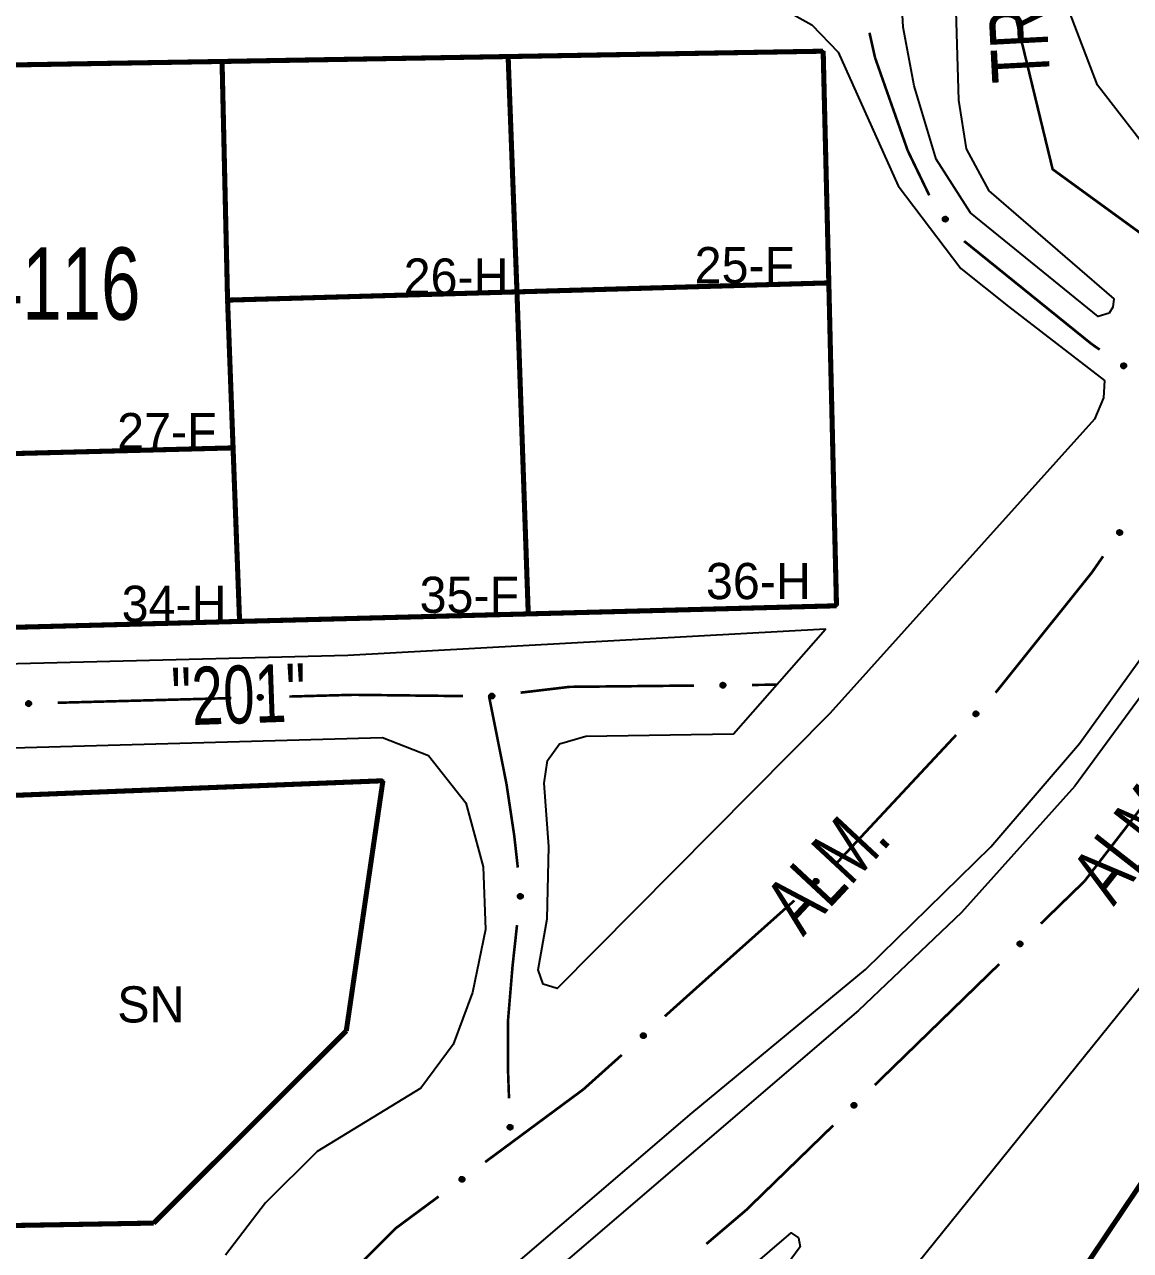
# Model space of a CAD drawing. Extents: x 202481 to 204056, y 4838981 to 4840330.
# Drawn here: x 203575.8 to 203652.2, y 4839668.9 to 4839753.6 of the extents above; entities that cross this region are included whole.
import ezdxf
from ezdxf.enums import TextEntityAlignment as Align

# ---------------------------------------------------------------- set-up
doc = ezdxf.new("R2010")
doc.units = 0
doc.header["$LTSCALE"] = 1.5
doc.header["$MEASUREMENT"] = 0
for name, color, linetype in [('CD_MALHA_LOTES', 7, 'CONTINUOUS'), ('CD_TXT_QUADRA', 7, 'CONTINUOUS'), ('RU-QUADRA', 210, 'CONTINUOUS'), ('SV-EIXO-RUA-PAV', 20, 'CONTINUOUS'), ('SV-RUA-PAVIM', 7, 'CONTINUOUS'), ('SV-TXT-RUA-PAV', 7, 'CONTINUOUS'), ('Th_NmrPort', 1, 'CONTINUOUS')]:
    doc.layers.add(name, color=color, linetype=linetype)
doc.styles.add('ARIAL', font='ARIAL.SHX')

msp = doc.modelspace()

# ---------------------------------------------------------------- linework, layer by layer
at = {"layer": 'CD_MALHA_LOTES', "linetype": 'Continuous', "const_width": 0.35, "flags": 128}
for points in [[(203589.45, 4839751.02), (203609.21, 4839751.36)], [(203609.21, 4839751.36), (203630.97, 4839751.73)], [(203609.82, 4839735.1), (203609.21, 4839751.36)], [(203630.97, 4839751.73), (203631.36, 4839735.72)], [(203569, 4839750.68), (203589.45, 4839751.02)], [(203589.83, 4839734.53), (203589.45, 4839751.02)], [(203609.82, 4839735.1), (203631.36, 4839735.72)], [(203631.36, 4839735.72), (203631.89, 4839713.41)], [(203589.83, 4839734.53), (203609.82, 4839735.1)], [(203590.21, 4839724.32), (203589.83, 4839734.53)], [(203610.6, 4839712.85), (203609.82, 4839735.1)], [(203570.17, 4839723.8), (203590.21, 4839724.32)], [(203590.66, 4839712.33), (203590.21, 4839724.32)], [(203631.89, 4839713.41), (203610.6, 4839712.85)], [(203590.66, 4839712.33), (203570.39, 4839711.8)], [(203610.6, 4839712.85), (203590.66, 4839712.33)], [(203567.97, 4839700.03), (203600.56, 4839701.32)], [(203600.56, 4839701.32), (203598.03, 4839684.04)], [(203598.03, 4839684.04), (203584.73, 4839670.76)], [(203584.73, 4839670.76), (203568.53, 4839670.48)]]:
    msp.add_lwpolyline(points, dxfattribs=at)
at = {"layer": 'CD_MALHA_LOTES', "linetype": 'Continuous'}
msp.add_lwpolyline([(203623.06, 4839629.02, 0.35, 0.35, 0), (203663.99, 4839689.98, 0.35, 0.35, 0)], format="xyseb", dxfattribs=at)
at = {"layer": 'RU-QUADRA', "linetype": 'Continuous', "const_width": 0.18, "flags": 128}
for points in [[(203510.76, 4839710.24), (203509.87, 4839732.22), (203509.21, 4839748.5), (203529.64, 4839749.31), (203549.58, 4839750.1), (203569, 4839750.68), (203589.45, 4839751.02), (203609.21, 4839751.36), (203630.97, 4839751.73), (203631.36, 4839735.72), (203631.89, 4839713.41), (203610.6, 4839712.85), (203590.66, 4839712.33), (203570.39, 4839711.8), (203550.45, 4839711.28), (203530.86, 4839710.77)], [(203584.73, 4839670.76), (203568.53, 4839670.48), (203548.54, 4839670.13), (203530.54, 4839669.81), (203510.59, 4839669.47), (203510.27, 4839683.75), (203510.01, 4839697.74), (203530, 4839698.53), (203547.98, 4839699.24), (203567.97, 4839700.03), (203600.56, 4839701.32), (203598.03, 4839684.04)]]:
    msp.add_lwpolyline(points, close=True, dxfattribs=at)
msp.add_lwpolyline([(203610.12, 4839585.96), (203610.58, 4839609.24), (203612.27, 4839618.77), (203615.46, 4839617.71), (203623.06, 4839629.02), (203679.03, 4839712.6), (203768.18, 4839714.29), (203779.46, 4839714.38), (203781.98, 4839713.31), (203784.85, 4839709.49), (203785.52, 4839707.55), (203785.51, 4839705.71), (203779.97, 4839693.89), (203770.04, 4839674.78), (203758.58, 4839652.65), (203751.71, 4839639.37), (203748.93, 4839634.01), (203742.54, 4839622.33), (203737.15, 4839612.47), (203731.71, 4839602.51), (203718.04, 4839577.52)], dxfattribs=at)
at = {"layer": 'SV-EIXO-RUA-PAV', "linetype": 'Continuous', "const_width": 0.18, "flags": 128}
msp.add_lwpolyline([(203663.77, 4839897.46), (203651.67, 4839893.16), (203647.26, 4839884.77), (203640.2, 4839875.07), (203641.52, 4839815.5), (203643.29, 4839758.14), (203646.82, 4839743.57), (203661.38, 4839732.98), (203673.73, 4839726.37)], dxfattribs=at)
at = {"layer": 'SV-EIXO-RUA-PAV', "const_width": 0.18}
for points in [[(203634.168632, 4839753.004957), (203634.385707, 4839752.028802)], [(203634.385707, 4839752.028802), (203634.55, 4839751.29)], [(203634.55, 4839751.29), (203636.620178, 4839745.400068)], [(203636.620178, 4839745.400068), (203636.81, 4839744.86)], [(203636.81, 4839744.86), (203638.297647, 4839741.772126)], [(203640.705248, 4839738.610321), (203649.261351, 4839731.697066)], [(203649.261351, 4839731.697066), (203649.53, 4839731.48)], [(203649.53, 4839731.48), (203650.07151, 4839731.112182)], [(203650.304032, 4839716.829321), (203649.735261, 4839716.006825)], [(203649.735261, 4839716.006825), (203649.53, 4839715.71)], [(203649.53, 4839715.71), (203643.505168, 4839708.185775)], [(203643.505168, 4839708.185775), (203642.9, 4839707.43)], [(203598.085829, 4839707.24777), (203598.54, 4839707.26)], [(203598.54, 4839707.26), (203606.085142, 4839707.171227)], [(203610.069768, 4839707.408285), (203613.048927, 4839707.761292)], [(203613.048927, 4839707.761292), (203613.46, 4839707.81)], [(203613.46, 4839707.81), (203622.045579, 4839707.900064)], [(203626.045359, 4839707.942023), (203627.045304, 4839707.952512)], [(203627.045304, 4839707.952512), (203627.76, 4839707.96)], [(203642.9, 4839707.43), (203642.878321, 4839707.406745)], [(203578.09308, 4839706.709254), (203590.08873, 4839707.032364)], [(203594.087279, 4839707.140067), (203598.085829, 4839707.24777)], [(203607.89, 4839707.15), (203609.064814, 4839701.26614)], [(203640.150747, 4839704.480939), (203632.649919, 4839696.434972)], [(203609.064814, 4839701.26614), (203609.09, 4839701.14)], [(203609.09, 4839701.14), (203609.51594, 4839698.300397)], [(203649.02, 4839694.38), (203653.784568, 4839700.548293)], [(203609.51594, 4839698.300397), (203609.63, 4839697.54)], [(203609.63, 4839697.54), (203609.877619, 4839695.322688)], [(203632.649919, 4839696.434972), (203632.03, 4839695.77)], [(203632.03, 4839695.77), (203631.962204, 4839695.709468)], [(203646.004399, 4839691.448237), (203648.872413, 4839694.236516)], [(203648.872413, 4839694.236516), (203649.02, 4839694.38)], [(203628.978454, 4839693.045405), (203622.265015, 4839687.051263)], [(203609.823629, 4839691.346826), (203609.606237, 4839689.358676)], [(203609.606237, 4839689.358676), (203609.52, 4839688.57)], [(203634.532344, 4839680.295123), (203643.136385, 4839688.659959)], [(203609.52, 4839688.57), (203609.25232, 4839685.374569)], [(203622.23, 4839687.02), (203620.032495, 4839685.047304)], [(203622.265015, 4839687.051263), (203622.23, 4839687.02)], [(203609.25232, 4839685.374569), (203609.2, 4839684.75)], [(203609.2, 4839684.75), (203609.2, 4839681.376757)], [(203617.055914, 4839682.375232), (203614.823478, 4839680.371178)], [(203609.2, 4839681.376757), (203609.2, 4839681.36)], [(203609.2, 4839681.36), (203609.270228, 4839679.378)], [(203614.823478, 4839680.371178), (203614.41, 4839680)], [(203614.41, 4839680), (203607.623271, 4839674.975311)], [(203625.64, 4839671.65), (203631.66433, 4839677.506845)], [(203604.408472, 4839672.595171), (203601.997373, 4839670.810066)], [(203622.90076, 4839669.3173), (203625.184788, 4839671.262348)], [(203625.184788, 4839671.262348), (203625.64, 4839671.65)], [(203601.43, 4839670.39), (203595.565222, 4839664.525222)], [(203601.997373, 4839670.810066), (203601.43, 4839670.39)]]:
    msp.add_lwpolyline(points, dxfattribs=at)
at = {"layer": 'SV-EIXO-RUA-PAV'}
for points in [[(203639.3941, 4839740.301257), (203639.442842, 4839740.297221), (203639.483907, 4839740.283785), (203639.514933, 4839740.262721), (203639.537496, 4839740.236958), (203639.55761, 4839740.208002), (203639.571448, 4839740.174334), (203639.57853, 4839740.133563), (203639.574825, 4839740.084641), (203639.558296, 4839740.043477), (203639.539272, 4839740.011955), (203639.513763, 4839739.986881), (203639.485306, 4839739.967813), (203639.449858, 4839739.954595), (203639.408472, 4839739.947821), (203639.359368, 4839739.952738), (203639.319199, 4839739.966186), (203639.289724, 4839739.987348), (203639.264679, 4839740.013153), (203639.244498, 4839740.042961), (203639.231105, 4839740.076089), (203639.22436, 4839740.117771), (203639.229855, 4839740.166172), (203639.24281, 4839740.206389), (203639.263553, 4839740.236153), (203639.289513, 4839740.260238), (203639.318311, 4839740.280766), (203639.351576, 4839740.296086), (203639.3941, 4839740.301257)], [(203651.66894, 4839730.160208), (203651.716846, 4839730.170064), (203651.760033, 4839730.168739), (203651.795735, 4839730.157266), (203651.824641, 4839730.138901), (203651.852097, 4839730.116783), (203651.874858, 4839730.088375), (203651.893136, 4839730.05125), (203651.90336, 4839730.003264), (203651.899095, 4839729.959112), (203651.88972, 4839729.923508), (203651.872306, 4839729.892265), (203651.850372, 4839729.865953), (203651.820082, 4839729.843285), (203651.782278, 4839729.825129), (203651.733778, 4839729.816017), (203651.691447, 4839729.817606), (203651.657205, 4839729.82961), (203651.625906, 4839729.847316), (203651.598146, 4839729.870233), (203651.575964, 4839729.898247), (203651.557753, 4839729.936342), (203651.549393, 4839729.984332), (203651.550496, 4839730.02657), (203651.562016, 4839730.060971), (203651.580141, 4839730.091393), (203651.601991, 4839730.1192), (203651.629594, 4839730.143269), (203651.66894, 4839730.160208)], [(203651.613837, 4839718.529878), (203651.623293, 4839718.481893), (203651.621607, 4839718.438718), (203651.609836, 4839718.403112), (203651.591231, 4839718.374361), (203651.568883, 4839718.347091), (203651.540287, 4839718.324568), (203651.503011, 4839718.3066), (203651.454941, 4839718.296777), (203651.410826, 4839718.301411), (203651.375302, 4839718.311083), (203651.344204, 4839718.328758), (203651.318077, 4839718.350911), (203651.295663, 4839718.381389), (203651.277824, 4839718.419343), (203651.269116, 4839718.467917), (203651.271059, 4839718.510234), (203651.283348, 4839718.544374), (203651.301315, 4839718.575524), (203651.324463, 4839718.603091), (203651.352662, 4839718.625039), (203651.390908, 4839718.642932), (203651.438965, 4839718.650891), (203651.481192, 4839718.649435), (203651.515496, 4839718.637628), (203651.545766, 4839718.619249), (203651.57339, 4839718.597168), (203651.597227, 4839718.569364), (203651.613837, 4839718.529878)], [(203607.928027, 4839707.265357), (203607.957754, 4839707.304194), (203607.991244, 4839707.331495), (203608.02573, 4839707.346225), (203608.059599, 4839707.351295), (203608.094833, 4839707.35258), (203608.130641, 4839707.346038), (203608.168776, 4839707.329974), (203608.207945, 4839707.300428), (203608.233657, 4839707.264282), (203608.249907, 4839707.231245), (203608.257228, 4839707.196233), (203608.257903, 4839707.161984), (203608.249877, 4839707.125013), (203608.23322, 4839707.086526), (203608.202557, 4839707.047859), (203608.169541, 4839707.02132), (203608.13581, 4839707.007948), (203608.100565, 4839707.000811), (203608.064578, 4839706.99993), (203608.029465, 4839707.006555), (203607.990744, 4839707.023395), (203607.952981, 4839707.054166), (203607.926135, 4839707.086793), (203607.912293, 4839707.120328), (203607.906048, 4839707.155185), (203607.90433, 4839707.190508), (203607.909407, 4839707.226778), (203607.928027, 4839707.265357)], [(203623.900642, 4839708.029611), (203623.934362, 4839708.065036), (203623.970587, 4839708.088588), (203624.006454, 4839708.099535), (203624.040671, 4839708.100944), (203624.075839, 4839708.098442), (203624.11074, 4839708.088098), (203624.146932, 4839708.068036), (203624.182706, 4839708.03446), (203624.204393, 4839707.995765), (203624.217007, 4839707.961176), (203624.220531, 4839707.925581), (203624.217528, 4839707.891457), (203624.205584, 4839707.85556), (203624.184896, 4839707.819081), (203624.150263, 4839707.783926), (203624.11459, 4839707.76108), (203624.07962, 4839707.751403), (203624.043813, 4839707.748087), (203624.007939, 4839707.751071), (203623.973739, 4839707.761423), (203623.937048, 4839707.782319), (203623.902802, 4839707.816962), (203623.879611, 4839707.85228), (203623.869445, 4839707.887106), (203623.866974, 4839707.922432), (203623.869054, 4839707.957735), (203623.877992, 4839707.993251), (203623.900642, 4839708.029611)], [(203575.947213, 4839706.761575), (203575.980346, 4839706.79755), (203576.016179, 4839706.821693), (203576.051862, 4839706.833228), (203576.086051, 4839706.8352), (203576.121256, 4839706.833277), (203576.156321, 4839706.823508), (203576.192839, 4839706.804044), (203576.22916, 4839706.77106), (203576.25148, 4839706.732727), (203576.264661, 4839706.698349), (203576.268769, 4839706.662817), (203576.266328, 4839706.628649), (203576.254976, 4839706.59256), (203576.23489, 4839706.555746), (203576.200839, 4839706.520026), (203576.165547, 4839706.496597), (203576.13074, 4839706.486347), (203576.094993, 4839706.482443), (203576.059075, 4839706.484836), (203576.024709, 4839706.494625), (203575.987679, 4839706.514915), (203575.952869, 4839706.54899), (203575.9291, 4839706.583923), (203575.918363, 4839706.618576), (203575.915312, 4839706.653857), (203575.916811, 4839706.68919), (203575.925164, 4839706.724848), (203575.947213, 4839706.761575)], [(203591.941412, 4839707.192387), (203591.974545, 4839707.228363), (203592.010378, 4839707.252506), (203592.046061, 4839707.264041), (203592.08025, 4839707.266013), (203592.115455, 4839707.26409), (203592.15052, 4839707.25432), (203592.187038, 4839707.234857), (203592.223359, 4839707.201873), (203592.245679, 4839707.16354), (203592.25886, 4839707.129162), (203592.262968, 4839707.09363), (203592.260527, 4839707.059462), (203592.249175, 4839707.023373), (203592.229088, 4839706.986559), (203592.195038, 4839706.950839), (203592.159746, 4839706.92741), (203592.124939, 4839706.917159), (203592.089192, 4839706.913255), (203592.053274, 4839706.915649), (203592.018908, 4839706.925437), (203591.981878, 4839706.945728), (203591.947068, 4839706.979803), (203591.923299, 4839707.014735), (203591.912562, 4839707.049389), (203591.909511, 4839707.084669), (203591.91101, 4839707.120003), (203591.919363, 4839707.15566), (203591.941412, 4839707.192387)], [(203641.693027, 4839705.973874), (203641.695433, 4839705.925025), (203641.687512, 4839705.882549), (203641.670709, 4839705.849024), (203641.648136, 4839705.823271), (203641.622075, 4839705.799524), (203641.590518, 4839705.78138), (203641.551033, 4839705.769001), (203641.502047, 4839705.766243), (203641.459068, 4839705.777217), (203641.425319, 4839705.791932), (203641.39711, 4839705.813924), (203641.374466, 4839705.839627), (203641.356703, 4839705.87303), (203641.344548, 4839705.913167), (203641.342967, 4839705.962491), (203641.351018, 4839706.004079), (203641.368122, 4839706.03608), (203641.390411, 4839706.0643), (203641.417307, 4839706.088224), (203641.448387, 4839706.105856), (203641.488821, 4839706.118021), (203641.537524, 4839706.118937), (203641.579095, 4839706.11138), (203641.611328, 4839706.09473), (203641.638616, 4839706.072161), (203641.662751, 4839706.046312), (203641.682311, 4839706.015349), (203641.693027, 4839705.973874)], [(203630.650821, 4839694.391017), (203630.648749, 4839694.342152), (203630.636976, 4839694.300579), (203630.617177, 4839694.268732), (203630.592343, 4839694.245151), (203630.56422, 4839694.223888), (203630.531135, 4839694.208706), (203630.490683, 4839694.19999), (203630.441651, 4839694.201724), (203630.399856, 4839694.216583), (203630.367594, 4839694.234323), (203630.341514, 4839694.258803), (203630.321316, 4839694.28647), (203630.306683, 4839694.321357), (203630.29825, 4839694.362438), (203630.301187, 4839694.4117), (203630.313008, 4839694.452378), (203630.332968, 4839694.48268), (203630.357744, 4839694.508743), (203630.386716, 4839694.530106), (203630.419278, 4839694.544822), (203630.460655, 4839694.553238), (203630.509238, 4839694.549695), (203630.549944, 4839694.538368), (203630.580518, 4839694.518839), (203630.605628, 4839694.493869), (203630.627298, 4839694.46592), (203630.643944, 4839694.433298), (203630.650821, 4839694.391017)], [(203610.166067, 4839693.46584), (203610.197224, 4839693.42814), (203610.216292, 4839693.389368), (203610.222889, 4839693.352452), (203610.220212, 4839693.318311), (203610.213539, 4839693.283691), (203610.199111, 4839693.250271), (203610.174882, 4839693.216726), (203610.137283, 4839693.185206), (203610.09628, 4839693.168283), (203610.060434, 4839693.159879), (203610.024673, 4839693.160621), (203609.99115, 4839693.167666), (203609.956931, 4839693.183801), (203609.923177, 4839693.208688), (203609.892397, 4839693.247262), (203609.873963, 4839693.285402), (203609.868521, 4839693.321276), (203609.869494, 4839693.357223), (203609.876729, 4839693.392485), (203609.891081, 4839693.425209), (203609.916199, 4839693.45915), (203609.954675, 4839693.489025), (203609.992504, 4839693.507845), (203610.028293, 4839693.51379), (203610.063662, 4839693.512035), (203610.098466, 4839693.505765), (203610.132664, 4839693.49266), (203610.166067, 4839693.46584)], [(203644.390639, 4839690.032871), (203644.390635, 4839690.081779), (203644.400633, 4839690.123814), (203644.419063, 4839690.156474), (203644.442874, 4839690.181087), (203644.47007, 4839690.203524), (203644.50248, 4839690.220096), (203644.542526, 4839690.230521), (203644.591588, 4839690.230869), (203644.633976, 4839690.217797), (203644.666961, 4839690.201442), (203644.694057, 4839690.178091), (203644.71541, 4839690.151306), (203644.731511, 4839690.117071), (203644.74168, 4839690.076385), (203644.740836, 4839690.027043), (203644.730751, 4839689.9859), (203644.712096, 4839689.954779), (203644.688448, 4839689.927688), (203644.660408, 4839689.905114), (203644.6285, 4839689.88903), (203644.587517, 4839689.878866), (203644.538827, 4839689.880344), (203644.497678, 4839689.889934), (203644.466302, 4839689.908147), (203644.440155, 4839689.93203), (203644.417319, 4839689.959033), (203644.399304, 4839689.990919), (203644.390639, 4839690.032871)], [(203618.724659, 4839683.725333), (203618.722719, 4839683.676463), (203618.711058, 4839683.634859), (203618.691344, 4839683.602958), (203618.666574, 4839683.57931), (203618.638507, 4839683.557972), (203618.605464, 4839683.542701), (203618.565035, 4839683.533876), (203618.515998, 4839683.535479), (203618.474164, 4839683.550225), (203618.441854, 4839683.567879), (203618.415709, 4839683.592289), (203618.395437, 4839683.619901), (203618.380709, 4839683.654749), (203618.372166, 4839683.695807), (203618.374971, 4839683.745076), (203618.386683, 4839683.785786), (203618.406561, 4839683.816141), (203618.431267, 4839683.842271), (203618.460182, 4839683.863712), (203618.492704, 4839683.878515), (203618.534058, 4839683.887042), (203618.582651, 4839683.88363), (203618.623387, 4839683.872412), (203618.654013, 4839683.852966), (203618.67919, 4839683.828063), (203618.700935, 4839683.800173), (203618.717668, 4839683.767596), (203618.724659, 4839683.725333)], [(203632.918584, 4839678.879757), (203632.91858, 4839678.928665), (203632.928578, 4839678.9707), (203632.947008, 4839679.00336), (203632.970819, 4839679.027973), (203632.998015, 4839679.05041), (203633.030425, 4839679.066982), (203633.070471, 4839679.077407), (203633.119533, 4839679.077755), (203633.161921, 4839679.064683), (203633.194906, 4839679.048328), (203633.222002, 4839679.024977), (203633.243356, 4839678.998192), (203633.259456, 4839678.963957), (203633.269625, 4839678.923271), (203633.268781, 4839678.873929), (203633.258696, 4839678.832786), (203633.240041, 4839678.801665), (203633.216393, 4839678.774574), (203633.188353, 4839678.752), (203633.156445, 4839678.735916), (203633.115462, 4839678.725752), (203633.066773, 4839678.72723), (203633.025623, 4839678.736819), (203632.994247, 4839678.755033), (203632.9681, 4839678.778915), (203632.945264, 4839678.805919), (203632.927249, 4839678.837805), (203632.918584, 4839678.879757)], [(203609.445974, 4839677.526743), (203609.482229, 4839677.493916), (203609.506676, 4839677.45829), (203609.518513, 4839677.422707), (203609.520775, 4839677.388535), (203609.519151, 4839677.353316), (203609.509679, 4839677.318168), (203609.490526, 4839677.281487), (203609.457852, 4839677.244887), (203609.41971, 4839677.222242), (203609.385445, 4839677.20877), (203609.349949, 4839677.204361), (203609.315762, 4839677.206511), (203609.279578, 4839677.217557), (203609.242594, 4839677.23733), (203609.206587, 4839677.271076), (203609.182859, 4839677.306168), (203609.172313, 4839677.340886), (203609.168106, 4839677.3766), (203609.170195, 4839677.412536), (203609.179691, 4839677.446984), (203609.199666, 4839677.484185), (203609.233445, 4839677.519283), (203609.268174, 4839677.543348), (203609.302735, 4839677.554378), (203609.337989, 4839677.557729), (203609.373333, 4839677.55653), (203609.409061, 4839677.54848), (203609.445974, 4839677.526743)], [(203606.19685, 4839673.782264), (203606.190319, 4839673.733794), (203606.174795, 4839673.693471), (203606.152168, 4839673.663566), (203606.125282, 4839673.642355), (203606.095332, 4839673.623752), (203606.060999, 4839673.611658), (203606.019919, 4839673.606676), (203605.97125, 4839673.612886), (203605.930989, 4839673.631503), (203605.900484, 4839673.652119), (203605.876751, 4839673.67888), (203605.859167, 4839673.708278), (203605.847784, 4839673.744357), (203605.843142, 4839673.786036), (203605.85057, 4839673.834823), (203605.866061, 4839673.87425), (203605.888707, 4839673.9026), (203605.915762, 4839673.926289), (203605.946566, 4839673.944915), (203605.980337, 4839673.956592), (203606.02231, 4839673.96119), (203606.070366, 4839673.953221), (203606.109865, 4839673.93822), (203606.138526, 4839673.915978), (203606.161249, 4839673.888817), (203606.180272, 4839673.859004), (203606.193866, 4839673.824997), (203606.19685, 4839673.782264)]]:
    msp.add_lwpolyline(points, close=True, dxfattribs=at)
for points in [[(203639.22436, 4839740.117771), (203639.408472, 4839739.947821)], [(203639.229855, 4839740.166172), (203639.449858, 4839739.954595)], [(203639.230729, 4839740.139979), (203639.426835, 4839739.953233)], [(203639.231105, 4839740.076089), (203639.359368, 4839739.952738)], [(203639.233069, 4839740.09419), (203639.378631, 4839739.955974)], [(203639.236938, 4839740.183968), (203639.463767, 4839739.964189)], [(203639.24105, 4839740.056578), (203639.334828, 4839739.964105)], [(203639.24281, 4839740.206389), (203639.485306, 4839739.967813)], [(203639.244498, 4839740.042961), (203639.319199, 4839739.966186)], [(203639.254793, 4839740.218103), (203639.49723, 4839739.979358)], [(203639.263553, 4839740.236153), (203639.513763, 4839739.986881)], [(203639.277851, 4839740.245916), (203639.523383, 4839739.999116)], [(203639.289513, 4839740.260238), (203639.539272, 4839740.011955)], [(203639.307165, 4839740.268274), (203639.547, 4839740.03269)], [(203639.318311, 4839740.280766), (203639.558296, 4839740.043477)], [(203639.33784, 4839740.284684), (203639.563988, 4839740.067878)], [(203639.351576, 4839740.296086), (203639.574825, 4839740.084641)], [(203639.371984, 4839740.296879), (203639.572985, 4839740.110628)], [(203639.3941, 4839740.301257), (203639.57853, 4839740.133563)], [(203639.42056, 4839740.297979), (203639.569964, 4839740.159391)], [(203639.442842, 4839740.297221), (203639.571448, 4839740.174334)], [(203639.466284, 4839740.289663), (203639.558142, 4839740.197376)], [(203639.483907, 4839740.283785), (203639.55761, 4839740.208002)], [(203651.549393, 4839729.984332), (203651.820082, 4839729.843285)], [(203651.550496, 4839730.02657), (203651.850372, 4839729.865953)], [(203651.551177, 4839730.003402), (203651.830725, 4839729.856409)], [(203651.557608, 4839729.959445), (203651.798374, 4839729.835495)], [(203651.557753, 4839729.936342), (203651.782278, 4839729.825129)], [(203651.558695, 4839730.041184), (203651.85856, 4839729.880389)], [(203651.562016, 4839730.060971), (203651.872306, 4839729.892265)], [(203651.572751, 4839729.916169), (203651.75135, 4839729.824548)], [(203651.572985, 4839730.074365), (203651.87809, 4839729.906713)], [(203651.575964, 4839729.898247), (203651.733778, 4839729.816017)], [(203651.580141, 4839730.091393), (203651.88972, 4839729.923508)], [(203651.591003, 4839729.882327), (203651.70703, 4839729.820012)], [(203651.594815, 4839730.104075), (203651.891294, 4839729.94558)], [(203651.598146, 4839729.870233), (203651.691447, 4839729.817606)], [(203651.601991, 4839730.1192), (203651.899095, 4839729.959112)], [(203651.619626, 4839730.12846), (203651.897683, 4839729.984128)], [(203651.629594, 4839730.143269), (203651.90336, 4839730.003264)], [(203651.648953, 4839730.149779), (203651.894276, 4839730.027681)], [(203651.66894, 4839730.160208), (203651.893136, 4839730.05125)], [(203651.695253, 4839730.164516), (203651.877643, 4839730.07362)], [(203651.716846, 4839730.170064), (203651.874858, 4839730.088375)], [(203651.741468, 4839730.169415), (203651.8556, 4839730.106737)], [(203651.760033, 4839730.168739), (203651.852097, 4839730.116783)], [(203651.352662, 4839718.625039), (203651.269116, 4839718.467917)], [(203651.324463, 4839718.603091), (203651.271059, 4839718.510234)], [(203651.336617, 4839718.610134), (203651.273334, 4839718.494631)], [(203651.370609, 4839718.628103), (203651.2775, 4839718.450275)], [(203651.390908, 4839718.642932), (203651.277824, 4839718.419343)], [(203651.414011, 4839718.642883), (203651.288054, 4839718.403161)], [(203651.438965, 4839718.650891), (203651.295663, 4839718.381389)], [(203651.45802, 4839718.648947), (203651.308697, 4839718.370637)], [(203651.481192, 4839718.649435), (203651.318077, 4839718.350911)], [(203651.495738, 4839718.641114), (203651.332445, 4839718.342602)], [(203651.515496, 4839718.637628), (203651.344204, 4839718.328758)], [(203651.528798, 4839718.626547), (203651.358604, 4839718.322853)], [(203651.545766, 4839718.619249), (203651.375302, 4839718.311083)], [(203651.558325, 4839718.60447), (203651.39736, 4839718.309325)], [(203651.57339, 4839718.597168), (203651.410826, 4839718.301411)], [(203651.582502, 4839718.579456), (203651.435853, 4839718.302614)], [(203651.597227, 4839718.569364), (203651.454941, 4839718.296777)], [(203651.603575, 4839718.549953), (203651.479433, 4839718.305657)], [(203651.613837, 4839718.529878), (203651.503011, 4839718.3066)], [(203651.617925, 4839718.503531), (203651.525509, 4839718.321906)], [(203651.623293, 4839718.481893), (203651.540287, 4839718.324568)], [(203651.622438, 4839718.457277), (203651.558809, 4839718.343672)], [(203651.621607, 4839718.438718), (203651.568883, 4839718.347091)], [(203607.957754, 4839707.304194), (203608.130641, 4839707.346038)], [(203607.976778, 4839707.319839), (203608.104062, 4839707.347288)], [(203607.991244, 4839707.331495), (203608.094833, 4839707.35258)], [(203623.866974, 4839707.922432), (203624.217007, 4839707.961176)], [(203623.869054, 4839707.957735), (203624.204393, 4839707.995765)], [(203623.869445, 4839707.887106), (203624.220531, 4839707.925581)], [(203623.870812, 4839707.904364), (203624.217038, 4839707.940747)], [(203623.87179, 4839707.941219), (203624.205707, 4839707.980201)], [(203623.877992, 4839707.993251), (203624.182706, 4839708.03446)], [(203623.878006, 4839707.86896), (203624.216017, 4839707.907986)], [(203623.878254, 4839707.975402), (203624.188962, 4839708.015505)], [(203623.879611, 4839707.85228), (203624.217528, 4839707.891457)], [(203623.890176, 4839708.009642), (203624.161315, 4839708.04933)], [(203623.893387, 4839707.833642), (203624.206838, 4839707.87241)], [(203623.900642, 4839708.029611), (203624.146932, 4839708.068036)], [(203623.902802, 4839707.816962), (203624.205584, 4839707.85556)], [(203623.919793, 4839708.048161), (203624.121445, 4839708.077568)], [(203623.923749, 4839707.80121), (203624.192201, 4839707.836777)], [(203623.934362, 4839708.065036), (203624.11074, 4839708.088098)], [(203623.937048, 4839707.782319), (203624.184896, 4839707.819081)], [(203623.954954, 4839708.078551), (203624.084448, 4839708.092191)], [(203623.960875, 4839707.774308), (203624.159827, 4839707.800958)], [(203623.970587, 4839708.088588), (203624.075839, 4839708.098442)], [(203623.973739, 4839707.761423), (203624.150263, 4839707.783926)], [(203623.995172, 4839707.756928), (203624.126016, 4839707.771946)], [(203624.007939, 4839707.751071), (203624.11459, 4839707.76108)], [(203575.915312, 4839706.653857), (203576.264661, 4839706.698349)], [(203575.916811, 4839706.68919), (203576.25148, 4839706.732727)], [(203575.918363, 4839706.618576), (203576.268769, 4839706.662817)], [(203575.919446, 4839706.635855), (203576.265027, 4839706.677924)], [(203575.919818, 4839706.67272), (203576.25305, 4839706.717187)], [(203575.925164, 4839706.724848), (203576.22916, 4839706.77106)], [(203575.92572, 4839706.707005), (203576.235726, 4839706.75221)], [(203575.927221, 4839706.600574), (203576.264545, 4839706.64515)], [(203575.9291, 4839706.583923), (203576.266328, 4839706.628649)], [(203575.937077, 4839706.741436), (203576.207527, 4839706.785576)], [(203575.943181, 4839706.565513), (203576.255952, 4839706.609428)], [(203575.947213, 4839706.761575), (203576.192839, 4839706.804044)], [(203575.952869, 4839706.54899), (203576.254976, 4839706.59256)], [(203575.966057, 4839706.780437), (203576.167199, 4839706.813155)], [(203575.974071, 4839706.533585), (203576.241903, 4839706.57356)], [(203575.980346, 4839706.79755), (203576.156321, 4839706.823508)], [(203575.987679, 4839706.514915), (203576.23489, 4839706.555746)], [(203576.000714, 4839706.811401), (203576.129966, 4839706.827168)], [(203576.011635, 4839706.507296), (203576.210122, 4839706.537213)], [(203576.016179, 4839706.821693), (203576.121256, 4839706.833277)], [(203576.024709, 4839706.494625), (203576.200839, 4839706.520026)], [(203576.046213, 4839706.490483), (203576.176793, 4839706.50765)], [(203591.909511, 4839707.084669), (203592.25886, 4839707.129162)], [(203591.91101, 4839707.120003), (203592.245679, 4839707.16354)], [(203591.912562, 4839707.049389), (203592.262968, 4839707.09363)], [(203591.913645, 4839707.066668), (203592.259226, 4839707.108737)], [(203591.914017, 4839707.103533), (203592.247249, 4839707.147999)], [(203591.919363, 4839707.15566), (203592.223359, 4839707.201873)], [(203591.919919, 4839707.137818), (203592.229925, 4839707.183023)], [(203591.92142, 4839707.031387), (203592.258744, 4839707.075963)], [(203591.923299, 4839707.014735), (203592.260527, 4839707.059462)], [(203591.931276, 4839707.172249), (203592.201726, 4839707.216389)], [(203591.93738, 4839706.996326), (203592.250151, 4839707.040241)], [(203591.941412, 4839707.192387), (203592.187038, 4839707.234857)], [(203591.947068, 4839706.979803), (203592.249175, 4839707.023373)], [(203591.960256, 4839707.21125), (203592.161398, 4839707.243968)], [(203591.96827, 4839706.964398), (203592.236102, 4839707.004372)], [(203591.974545, 4839707.228363), (203592.15052, 4839707.25432)], [(203591.981878, 4839706.945728), (203592.229088, 4839706.986559)], [(203591.994913, 4839707.242214), (203592.124165, 4839707.257981)], [(203592.005834, 4839706.938109), (203592.204321, 4839706.968026)], [(203592.010378, 4839707.252506), (203592.115455, 4839707.26409)], [(203592.018908, 4839706.925437), (203592.195038, 4839706.950839)], [(203592.040412, 4839706.921295), (203592.170992, 4839706.938463)], [(203592.053274, 4839706.915649), (203592.159746, 4839706.92741)], [(203607.90433, 4839707.190508), (203608.233657, 4839707.264282)], [(203607.906048, 4839707.155185), (203608.249907, 4839707.231245)], [(203607.908821, 4839707.17438), (203608.236632, 4839707.248949)], [(203607.909407, 4839707.226778), (203608.207945, 4839707.300428)], [(203607.911583, 4839707.209059), (203608.216197, 4839707.282253)], [(203607.911801, 4839707.137633), (203608.252129, 4839707.210937)], [(203607.912293, 4839707.120328), (203608.257228, 4839707.196233)], [(203607.919764, 4839707.24438), (203608.185082, 4839707.312918)], [(203607.922751, 4839707.103205), (203608.254627, 4839707.178256)], [(203607.926135, 4839707.086793), (203608.257903, 4839707.161984)], [(203607.928027, 4839707.265357), (203608.168776, 4839707.329974)], [(203607.941831, 4839707.06974), (203608.249317, 4839707.141901)], [(203607.945079, 4839707.285854), (203608.142414, 4839707.336718)], [(203607.952981, 4839707.054166), (203608.249877, 4839707.125013)], [(203607.975496, 4839707.040752), (203608.238586, 4839707.104903)], [(203607.990744, 4839707.023395), (203608.23322, 4839707.086526)], [(203608.015293, 4839707.017986), (203608.210239, 4839707.065819)], [(203608.029465, 4839707.006555), (203608.202557, 4839707.047859)], [(203608.051257, 4839707.004384), (203608.179735, 4839707.033349)], [(203608.064578, 4839706.99993), (203608.169541, 4839707.02132)], [(203576.059075, 4839706.484836), (203576.165547, 4839706.496597)], [(203641.448387, 4839706.105856), (203641.342967, 4839705.962491)], [(203641.488821, 4839706.118021), (203641.344548, 4839705.913167)], [(203641.466589, 4839706.106288), (203641.348708, 4839705.94382)], [(203641.430353, 4839706.093432), (203641.351009, 4839705.988312)], [(203641.417307, 4839706.088224), (203641.351018, 4839706.004079)], [(203641.511673, 4839706.114627), (203641.352327, 4839705.895674)], [(203641.537524, 4839706.118937), (203641.356703, 4839705.87303)], [(203641.556097, 4839706.114254), (203641.368042, 4839705.860503)], [(203641.579095, 4839706.11138), (203641.374466, 4839705.839627)], [(203641.592282, 4839706.101041), (203641.387479, 4839705.829325)], [(203641.611328, 4839706.09473), (203641.39711, 4839705.813924)], [(203641.622885, 4839706.08184), (203641.410502, 4839705.805996)], [(203641.638616, 4839706.072161), (203641.425319, 4839705.791932)], [(203641.648903, 4839706.055719), (203641.44689, 4839705.786997)], [(203641.662751, 4839706.046312), (203641.459068, 4839705.777217)], [(203641.669202, 4839706.027467), (203641.484006, 4839705.774782)], [(203641.682311, 4839706.015349), (203641.502047, 4839705.766243)], [(203641.68578, 4839705.995223), (203641.527567, 4839705.771482)], [(203641.693027, 4839705.973874), (203641.551033, 4839705.769001)], [(203641.693256, 4839705.947212), (203641.57551, 4839705.780887)], [(203641.695433, 4839705.925025), (203641.590518, 4839705.78138)], [(203641.691022, 4839705.900792), (203641.611612, 4839705.7976)], [(203641.687512, 4839705.882549), (203641.622075, 4839705.799524)], [(203630.460655, 4839694.553238), (203630.29825, 4839694.362438)], [(203630.419278, 4839694.544822), (203630.301187, 4839694.4117)], [(203630.483102, 4839694.547768), (203630.304396, 4839694.344307)], [(203630.437444, 4839694.543587), (203630.305196, 4839694.392582)], [(203630.509238, 4839694.549695), (203630.306683, 4839694.321357)], [(203630.400183, 4839694.534099), (203630.311558, 4839694.436677)], [(203630.386716, 4839694.530106), (203630.313008, 4839694.452378)], [(203630.527305, 4839694.543333), (203630.316829, 4839694.307846)], [(203630.549944, 4839694.538368), (203630.321316, 4839694.28647)], [(203630.56213, 4839694.526865), (203630.333332, 4839694.275021)], [(203630.580518, 4839694.518839), (203630.341514, 4839694.258803)], [(203630.590848, 4839694.504945), (203630.354126, 4839694.249683)], [(203630.605628, 4839694.493869), (203630.367594, 4839694.234323)], [(203630.614368, 4839694.476555), (203630.388623, 4839694.227436)], [(203630.627298, 4839694.46592), (203630.399856, 4839694.216583)], [(203630.631998, 4839694.446564), (203630.424466, 4839694.211878)], [(203630.643944, 4839694.433298), (203630.441651, 4839694.201724)], [(203630.645557, 4839694.412939), (203630.467543, 4839694.204607)], [(203630.650821, 4839694.391017), (203630.490683, 4839694.19999)], [(203630.648611, 4839694.364446), (203630.516145, 4839694.209588)], [(203630.648749, 4839694.342152), (203630.531135, 4839694.208706)], [(203630.64214, 4839694.318425), (203630.553624, 4839694.222929)], [(203630.636976, 4839694.300579), (203630.56422, 4839694.223888)], [(203609.876729, 4839693.392485), (203609.873963, 4839693.285402)], [(203609.884065, 4839693.404464), (203609.883391, 4839693.272763)], [(203609.891081, 4839693.425209), (203609.892397, 4839693.247262)], [(203609.905407, 4839693.436447), (203609.908168, 4839693.235737)], [(203609.916199, 4839693.45915), (203609.923177, 4839693.208688)], [(203609.93654, 4839693.470104), (203609.939876, 4839693.199326)], [(203609.954675, 4839693.489025), (203609.956931, 4839693.183801)], [(203609.972358, 4839693.496386), (203609.973512, 4839693.180549)], [(203609.992504, 4839693.507845), (203609.99115, 4839693.167666)], [(203610.009257, 4839693.507451), (203610.007741, 4839693.167198)], [(203610.028293, 4839693.51379), (203610.024673, 4839693.160621)], [(203610.045266, 4839693.510377), (203610.040147, 4839693.162282)], [(203610.063662, 4839693.512035), (203610.060434, 4839693.159879)], [(203610.081741, 4839693.505016), (203610.080671, 4839693.168832)], [(203610.098466, 4839693.505765), (203610.09628, 4839693.168283)], [(203610.114911, 4839693.494526), (203610.117718, 4839693.181253)], [(203610.132664, 4839693.49266), (203610.137283, 4839693.185206)], [(203610.147487, 4839693.47861), (203610.154595, 4839693.204674)], [(203610.166067, 4839693.46584), (203610.174882, 4839693.216726)], [(203610.182204, 4839693.444615), (203610.187382, 4839693.240896)], [(203610.197224, 4839693.42814), (203610.199111, 4839693.250271)], [(203610.208189, 4839693.406085), (203610.206307, 4839693.275888)], [(203610.216292, 4839693.389368), (203610.213539, 4839693.283691)], [(203644.390635, 4839690.081779), (203644.50248, 4839690.220096)], [(203644.390639, 4839690.032871), (203644.542526, 4839690.230521)], [(203644.391719, 4839690.059512), (203644.517494, 4839690.219852)], [(203644.396231, 4839690.105766), (203644.480616, 4839690.204932)], [(203644.396828, 4839690.011192), (203644.565842, 4839690.22689)], [(203644.399304, 4839689.990919), (203644.591588, 4839690.230869)], [(203644.400633, 4839690.123814), (203644.47007, 4839690.203524)], [(203644.411802, 4839689.978172), (203644.609188, 4839690.221454)], [(203644.417319, 4839689.959033), (203644.633976, 4839690.217797)], [(203644.430689, 4839689.948957), (203644.645659, 4839690.207431)], [(203644.440155, 4839689.93203), (203644.666961, 4839690.201442)], [(203644.455392, 4839689.92159), (203644.68107, 4839690.186667)], [(203644.466302, 4839689.908147), (203644.694057, 4839690.178091)], [(203644.485015, 4839689.900908), (203644.702919, 4839690.162235)], [(203644.497678, 4839689.889934), (203644.71541, 4839690.151306)], [(203644.520507, 4839689.885934), (203644.720801, 4839690.13014)], [(203644.538827, 4839689.880344), (203644.731511, 4839690.117071)], [(203644.564859, 4839689.883378), (203644.734769, 4839690.094239)], [(203644.587517, 4839689.878866), (203644.74168, 4839690.076385)], [(203644.610298, 4839689.889493), (203644.736019, 4839690.045974)], [(203644.6285, 4839689.88903), (203644.740836, 4839690.027043)], [(203644.647123, 4839689.900553), (203644.731534, 4839690.001649)], [(203644.660408, 4839689.905114), (203644.730751, 4839689.9859)], [(203618.534058, 4839683.887042), (203618.372166, 4839683.695807)], [(203618.492704, 4839683.878515), (203618.374971, 4839683.745076)], [(203618.556519, 4839683.881633), (203618.378361, 4839683.677692)], [(203618.510873, 4839683.87733), (203618.379031, 4839683.72597)], [(203618.582651, 4839683.88363), (203618.380709, 4839683.654749)], [(203618.473638, 4839683.867742), (203618.385274, 4839683.770081)], [(203618.460182, 4839683.863712), (203618.386683, 4839683.785786)], [(203618.600735, 4839683.877317), (203618.390892, 4839683.641265)], [(203618.623387, 4839683.872412), (203618.395437, 4839683.619901)], [(203618.635604, 4839683.860943), (203618.407483, 4839683.608484)], [(203618.654013, 4839683.852966), (203618.415709, 4839683.592289)], [(203618.66438, 4839683.8391), (203618.428345, 4839683.583203)], [(203618.67919, 4839683.828063), (203618.441854, 4839683.567879)], [(203618.687976, 4839683.810773), (203618.462902, 4839683.561048)], [(203618.700935, 4839683.800173), (203618.474164, 4839683.550225)], [(203618.705687, 4839683.78083), (203618.498787, 4839683.545586)], [(203618.717668, 4839683.767596), (203618.515998, 4839683.535479)], [(203618.719337, 4839683.747241), (203618.541883, 4839683.538432)], [(203618.724659, 4839683.725333), (203618.565035, 4839683.533876)], [(203618.722521, 4839683.698756), (203618.590472, 4839683.543542)], [(203618.722719, 4839683.676463), (203618.605464, 4839683.542701)], [(203618.716174, 4839683.652718), (203618.627914, 4839683.556984)], [(203618.711058, 4839683.634859), (203618.638507, 4839683.557972)], [(203632.91858, 4839678.928665), (203633.030425, 4839679.066982)], [(203632.918584, 4839678.879757), (203633.070471, 4839679.077407)], [(203632.919664, 4839678.906398), (203633.045439, 4839679.066738)], [(203632.924176, 4839678.952652), (203633.008561, 4839679.051818)], [(203632.924773, 4839678.858078), (203633.093787, 4839679.073776)], [(203632.927249, 4839678.837805), (203633.119533, 4839679.077755)], [(203632.928578, 4839678.9707), (203632.998015, 4839679.05041)], [(203632.939747, 4839678.825058), (203633.137133, 4839679.06834)], [(203632.945264, 4839678.805919), (203633.161921, 4839679.064683)], [(203632.958634, 4839678.795843), (203633.173604, 4839679.054316)], [(203632.9681, 4839678.778915), (203633.194906, 4839679.048328)], [(203632.983337, 4839678.768476), (203633.209015, 4839679.033553)], [(203632.994247, 4839678.755033), (203633.222002, 4839679.024977)], [(203633.01296, 4839678.747794), (203633.230864, 4839679.009121)], [(203633.025623, 4839678.736819), (203633.243356, 4839678.998192)], [(203633.048452, 4839678.732819), (203633.248746, 4839678.977025)], [(203633.066773, 4839678.72723), (203633.259456, 4839678.963957)], [(203633.092804, 4839678.730264), (203633.262714, 4839678.941125)], [(203633.115462, 4839678.725752), (203633.269625, 4839678.923271)], [(203633.138243, 4839678.736378), (203633.263964, 4839678.892859)], [(203633.156445, 4839678.735916), (203633.268781, 4839678.873929)], [(203633.175068, 4839678.747439), (203633.259479, 4839678.848534)], [(203633.188353, 4839678.752), (203633.258696, 4839678.832786)], [(203609.170195, 4839677.412536), (203609.182859, 4839677.306168)], [(203609.175732, 4839677.425445), (203609.194007, 4839677.295016)], [(203609.179691, 4839677.446984), (203609.206587, 4839677.271076)], [(203609.192251, 4839677.460165), (203609.223852, 4839677.261939)], [(203609.199666, 4839677.484185), (203609.242594, 4839677.23733)], [(203609.21822, 4839677.49795), (203609.260467, 4839677.230468)], [(203609.233445, 4839677.519283), (203609.279578, 4839677.217557)], [(203609.249885, 4839677.529111), (203609.296454, 4839677.216724)], [(203609.268174, 4839677.543348), (203609.315762, 4839677.206511)], [(203609.284809, 4839677.545367), (203609.332247, 4839677.208434)], [(203609.302735, 4839677.554378), (203609.349949, 4839677.204361)], [(203609.320023, 4839677.553442), (203609.365024, 4839677.20823)], [(203609.337989, 4839677.557729), (203609.385445, 4839677.20877)], [(203609.35689, 4839677.553383), (203609.404183, 4839677.220541)], [(203609.373333, 4839677.55653), (203609.41971, 4839677.222242)], [(203609.391223, 4839677.547773), (203609.439059, 4839677.238161)], [(203609.409061, 4839677.54848), (203609.457852, 4839677.244887)], [(203609.42575, 4839677.536708), (203609.472184, 4839677.266643)], [(203609.445974, 4839677.526743), (203609.490526, 4839677.281487)], [(203609.464996, 4839677.50806), (203609.49942, 4839677.307204)], [(203609.482229, 4839677.493916), (203609.509679, 4839677.318168)], [(203609.496252, 4839677.473667), (203609.513116, 4839677.344554)], [(203609.506676, 4839677.45829), (203609.519151, 4839677.353316)], [(203606.02231, 4839673.96119), (203605.843142, 4839673.786036)], [(203606.044162, 4839673.953691), (203605.847605, 4839673.767419)], [(203606.070366, 4839673.953221), (203605.847784, 4839673.744357)], [(203605.980337, 4839673.956592), (203605.85057, 4839673.834823)], [(203605.998313, 4839673.953702), (203605.852815, 4839673.815419)], [(203606.087775, 4839673.945234), (203605.856652, 4839673.729975)], [(203606.109865, 4839673.93822), (203605.859167, 4839673.708278)], [(203605.960341, 4839673.94766), (203605.863181, 4839673.858748)], [(203605.946566, 4839673.944915), (203605.866061, 4839673.87425)], [(203606.120949, 4839673.925652), (203605.870086, 4839673.695778)], [(203606.138526, 4839673.915978), (203605.876751, 4839673.67888)], [(203606.147543, 4839673.901198), (203605.888476, 4839673.668646)], [(203606.161249, 4839673.888817), (203605.900484, 4839673.652119)], [(203606.168368, 4839673.870776), (203605.920796, 4839673.643338)], [(203606.180272, 4839673.859004), (203605.930989, 4839673.631503)], [(203606.183184, 4839673.8393), (203605.955066, 4839673.624568)], [(203606.193866, 4839673.824997), (203605.97125, 4839673.612886)], [(203606.193612, 4839673.804576), (203605.997298, 4839673.61339)], [(203606.19685, 4839673.782264), (203606.019919, 4839673.606676)], [(203606.19222, 4839673.756006), (203606.046152, 4839673.613906)], [(203606.190319, 4839673.733794), (203606.060999, 4839673.611658)], [(203606.181569, 4839673.710769), (203606.084693, 4839673.623765)], [(203606.174795, 4839673.693471), (203606.095332, 4839673.623752)]]:
    msp.add_lwpolyline(points, dxfattribs=at)
at = {"layer": 'SV-RUA-PAVIM', "linetype": 'Continuous'}
for points in [[(203653.95, 4839744.18, 11.5), (203649.91, 4839749.39, 11.47), (203647.58, 4839755.55, 11.36), (203646.81, 4839761.87, 11.18), (203645.21, 4839812.47, 10.87), (203644.4, 4839838.55, 10.81), (203643.5, 4839866.99, 10.81), (203644.3, 4839872.89, 10.53), (203646.38, 4839877.67, 10.45), (203650.68, 4839881.77, 10.41), (203654.34, 4839883.69, 10.43)], [(203637.79, 4839833.05, 11.31), (203640.32, 4839748.35, 11.33), (203640.84, 4839744.99, 11.33), (203642.41, 4839742.09, 11.37), (203651.04, 4839734.63, 11.49), (203650.98, 4839734.04, 11.49), (203650.72, 4839733.64, 11.49), (203649.97, 4839733.4, 11.49), (203641.14, 4839740.56, 11.52), (203638.77, 4839744.28, 11.52), (203637.25, 4839749.34, 11.52), (203636.5, 4839753.39, 11.5), (203636.25, 4839758.09, 11.44)], [(203627.75, 4839754.92, 11.45), (203630.19, 4839753.56, 11.45), (203632, 4839751.66, 11.45), (203636.16, 4839742.43, 11.45), (203640.47, 4839736.72, 11.42), (203643.76, 4839734.08, 11.44), (203650.41, 4839728.98, 11.53), (203650.34, 4839727.77, 11.53), (203649.72, 4839726.31, 11.53), (203631.44, 4839705.97, 11.67), (203612.59, 4839686.96, 11.69), (203611.64, 4839687.26, 11.73), (203611.29, 4839688.26, 11.74), (203611.91, 4839691.79, 11.87), (203612.02, 4839696.77, 11.88), (203611.7, 4839701.15, 11.88), (203611.94, 4839702.71, 11.88), (203612.75, 4839703.87, 11.87), (203614.57, 4839704.4, 11.85), (203624.78, 4839704.56, 11.57), (203631.13, 4839711.8, 11.59), (203598.13, 4839709.98, 11.72), (203533.31, 4839708.35, 11.96)], [(203503.7, 4839585.28, 13.09), (203503.63, 4839590.56, 13.11), (203503.87, 4839591.68, 13.1), (203504.62, 4839592.34, 13.1), (203513.6, 4839593.57, 13.11), (203518.1, 4839594.8, 13.11), (203523.35, 4839596.34, 13.12), (203529.8, 4839598.73, 13.13), (203581.84, 4839644.03, 12.4), (203621.93, 4839678.37, 12.28), (203633.9, 4839688.29, 12.23), (203642.55, 4839696.75, 11.97), (203648.68, 4839703.9, 11.89), (203662.35, 4839722.87, 11.74), (203663.31, 4839722.7, 11.74), (203663.44, 4839721.48, 11.69), (203648.36, 4839700.94, 11.82), (203640.53, 4839692.22, 11.91), (203633.42, 4839685.44, 12), (203577.44, 4839637.47, 12.3), (203537.84, 4839602.94, 12.86), (203528.92, 4839596.11, 13.1), (203502.06, 4839573.31, 13.3)], [(203673.11, 4839712.13, 11.56), (203630.61, 4839659.42, 11.97), (203626.55, 4839655.04, 12.14), (203622.45, 4839650.52, 12.15), (203580.23, 4839615.69, 12.68), (203575.59, 4839612.8, 12.68), (203569.07, 4839609.77, 12.68), (203562.08, 4839606.62, 12.82), (203556.04, 4839602.72, 12.86), (203517.54, 4839570.09, 13.41)], [(203507.01, 4839667.73, 12.54), (203506.54, 4839669.92, 12.51), (203505.84, 4839697.62, 12.08), (203507.15, 4839700.58, 12.05), (203509.93, 4839701.78, 12.08), (203600.54, 4839704.32, 11.95), (203603.7, 4839703.06, 11.95), (203606.28, 4839699.8, 11.96), (203607.49, 4839695.38, 11.96), (203607.64, 4839691.04, 11.96), (203606.74, 4839686.7, 11.96), (203605.41, 4839683.09, 11.97), (203603.19, 4839680.08, 11.97), (203596.02, 4839675.71, 11.9), (203592.46, 4839672.15, 11.92), (203589.68, 4839668.54, 12)]]:
    msp.add_polyline3d(points, dxfattribs=at)
msp.add_polyline3d([(203570.95, 4839620.41, 12.67), (203628.76, 4839670.09, 12.32), (203629.26, 4839669.73, 12.3), (203629.38, 4839669.12, 12.3), (203624.46, 4839662.42, 12.28), (203575.35, 4839619.97, 12.48), (203568, 4839615.99, 12.53), (203567.3, 4839616.27, 12.54), (203567.1, 4839617.04, 12.54)], close=True, dxfattribs=at)

# ---------------------------------------------------------------- texts
at = {"layer": 'CD_TXT_QUADRA', "style": 'ARIAL', "width": 0.7}
msp.add_text('348844116', height=5, dxfattribs=at).set_placement((203559.34, 4839733.17))
at = {"layer": 'SV-TXT-RUA-PAV', "style": 'ARIAL', "width": 0.7}
for s, rotation, p in [('TRAV.', 93, (203646.65, 4839749.67)), ('"201"', 2, (203586.03, 4839705.12)), ('ALM.', 52, (203651.03, 4839692.59)), ('ALM.', 47, (203629.58, 4839690.5))]:
    msp.add_text(s, height=4, rotation=rotation, dxfattribs=at).set_placement(p)
at = {"layer": 'Th_NmrPort', "color": 1}
for s, p in [('25-F', (203622.093333, 4839736.95)), ('26-H', (203601.993333, 4839736.16)), ('27-F', (203582.203333, 4839725.48)), ('36-H', (203622.873333, 4839715.12)), ('35-F', (203603.093333, 4839714.17)), ('34-H', (203582.513333, 4839713.55)), ('SN', (203582.21, 4839685.87))]:
    msp.add_text(s, height=2.5, dxfattribs=at).set_placement(p, align=Align.MIDDLE_LEFT)

doc.saveas('drawing.dxf')
